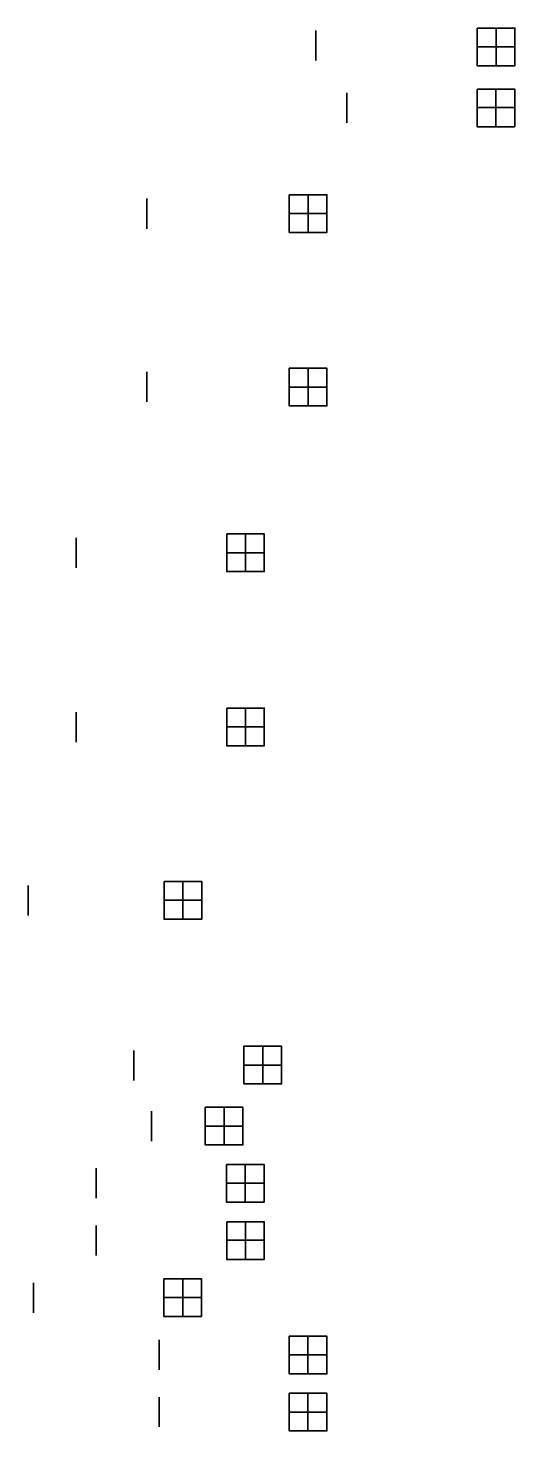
# Model space of a CAD drawing. Header units: inches. Extents: x 2.2 to 14.3, y 12.6 to 20.
# Drawn here: x 2.18 to 4.73, y 12.62 to 19.97 of the extents above.
import ezdxf

# ---------------------------------------------------------------- set-up
doc = ezdxf.new("R2010")
doc.units = ezdxf.units.IN
doc.header["$MEASUREMENT"] = 0
doc.layers.add('Silkscreen', color=7, linetype='Continuous')

msp = doc.modelspace()

# ---------------------------------------------------------------- linework, layer by layer
at = {"layer": 'Silkscreen', "color": 140, "lineweight": 35, "true_color": 0x2eaeff}
for points in [[(3.6889, 19.7958), (3.6889, 19.9528)], [(4.5347, 19.9653), (4.7319, 19.9653), (4.7319, 19.7681), (4.5347, 19.7681), (4.5347, 19.9653)], [(4.6333, 19.9653), (4.6333, 19.7681)], [(4.5347, 19.8667), (4.7319, 19.8667)], [(3.8514, 19.6264), (3.8514, 19.4694)], [(4.5333, 19.6458), (4.7306, 19.6458), (4.7306, 19.4486), (4.5333, 19.4486), (4.5333, 19.6458)], [(4.6319, 19.6458), (4.6319, 19.45)], [(4.5333, 19.5486), (4.7306, 19.5486)], [(2.8042, 19.0722), (2.8042, 18.9139)], [(3.55, 19.0917), (3.7472, 19.0917), (3.7472, 18.8944), (3.55, 18.8944), (3.55, 19.0917)], [(3.6486, 19.0917), (3.6486, 18.8944)], [(3.55, 18.9931), (3.7472, 18.9931)], [(2.8042, 18.1639), (2.8042, 18.0069)], [(3.55, 18.1833), (3.7472, 18.1833), (3.7472, 17.9861), (3.55, 17.9861), (3.55, 18.1833)], [(3.6486, 18.1833), (3.6486, 17.9875)], [(3.55, 18.0847), (3.7472, 18.0847)], [(2.4347, 17.1375), (2.4347, 17.2951)], [(3.2222, 17.3153), (3.4194, 17.3153), (3.4194, 17.1181), (3.2222, 17.1181), (3.2222, 17.3153)], [(3.3208, 17.3153), (3.3208, 17.1194)], [(3.2222, 17.2167), (3.4194, 17.2167)], [(3.2222, 16.4028), (3.4194, 16.4028), (3.4194, 16.2056), (3.2222, 16.2056), (3.2222, 16.4028)], [(3.3208, 16.4028), (3.3208, 16.2056)], [(2.4347, 16.3819), (2.4347, 16.225)], [(3.2222, 16.3042), (3.4194, 16.3042)], [(2.1819, 15.4736), (2.1819, 15.3167)], [(2.8944, 15.4944), (3.0917, 15.4944), (3.0917, 15.2972), (2.8944, 15.2972), (2.8944, 15.4944)], [(2.9931, 15.4944), (2.9931, 15.2986)], [(2.8944, 15.3972), (3.0903, 15.3972)], [(3.3125, 14.6319), (3.5097, 14.6319), (3.5097, 14.4347), (3.3125, 14.4347), (3.3125, 14.6319)], [(3.4111, 14.6319), (3.4111, 14.4347)], [(2.7361, 14.6097), (2.7361, 14.4528)], [(3.3125, 14.5333), (3.5097, 14.5333)], [(2.8292, 14.2917), (2.8292, 14.1347)], [(3.1097, 14.3125), (3.3069, 14.3125), (3.3069, 14.1153), (3.1097, 14.1153), (3.1097, 14.3125)], [(3.2083, 14.3125), (3.2083, 14.1153)], [(3.1097, 14.2139), (3.3069, 14.2139)], [(2.5389, 13.9931), (2.5389, 13.8361)], [(3.2208, 14.0125), (3.4181, 14.0125), (3.4181, 13.8153), (3.2208, 13.8153), (3.2208, 14.0125)], [(3.3194, 14.0125), (3.3194, 13.8153)], [(3.2208, 13.9139), (3.4181, 13.9139)], [(2.5389, 13.6931), (2.5389, 13.5361)], [(3.2222, 13.7125), (3.4194, 13.7125), (3.4194, 13.5153), (3.2222, 13.5153), (3.2222, 13.7125)], [(3.3208, 13.7125), (3.3208, 13.5167)], [(3.2222, 13.6153), (3.4194, 13.6153)], [(2.2111, 13.3917), (2.2111, 13.2347)], [(2.8931, 13.4139), (3.0903, 13.4139), (3.0903, 13.2167), (2.8931, 13.2167), (2.8931, 13.4139)], [(2.9917, 13.4139), (2.9917, 13.2167)], [(2.8931, 13.3153), (3.0903, 13.3153)], [(2.8681, 12.9361), (2.8681, 13.0931)], [(3.55, 13.1125), (3.7472, 13.1125), (3.7472, 12.9153), (3.55, 12.9153), (3.55, 13.1125)], [(3.6472, 13.1125), (3.6472, 12.9167)], [(3.55, 13.0153), (3.7458, 13.0153)], [(2.8681, 12.7944), (2.8681, 12.6375)], [(3.55, 12.8139), (3.7472, 12.8139), (3.7472, 12.6167), (3.55, 12.6167), (3.55, 12.8139)], [(3.6472, 12.8139), (3.6472, 12.6167)], [(3.55, 12.7153), (3.7458, 12.7153)]]:
    msp.add_lwpolyline(points, dxfattribs=at)

doc.saveas('drawing.dxf')
